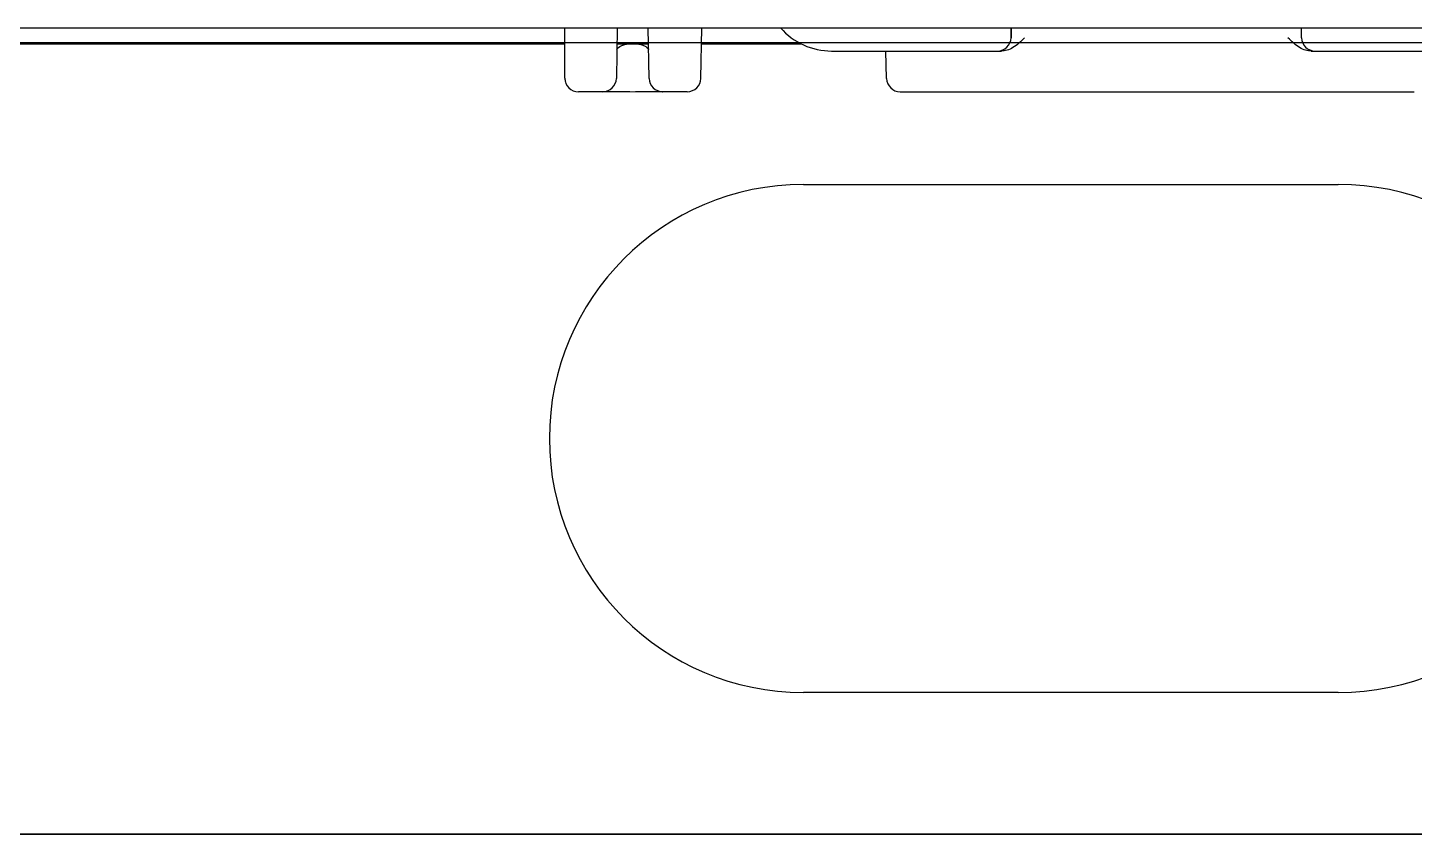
# Model space of a CAD drawing. Header units: millimetres. Extents: x -1589 to 88627, y 12943 to 76663.
# Drawn here: x 22080 to 22858, y 54583 to 55036 of the extents above; entities that cross this region are included whole.
import ezdxf

# ---------------------------------------------------------------- set-up
doc = ezdxf.new("R2010")
doc.units = ezdxf.units.MM
doc.header["$LTSCALE"] = 200
for name, color, linetype in [('6_ALL_SURFS', 7, 'Continuous'), ('7__ALL_ROUNDS', 7, 'Continuous'), ('ztemper', 7, 'Continuous')]:
    doc.layers.add(name, color=color, linetype=linetype)

# ---------------------------------------------------------------- blocks, each defined once
blk = doc.blocks.new('entry')
at = {"color": 7}
for p, q in [((223.489, 44.45), (-223.489, 44.45)), ((144.515, 36.488), (174.559, 36.488)), ((174.559, 7.962), (144.515, 7.962)), ((-223.489, 0), (223.489, 0))]:
    blk.add_line(p, q, dxfattribs=at)
for centre, start, end in [((144.515, 22.225), 90, 270), ((174.559, 22.225), 270, 90)]:
    blk.add_arc(centre, 14.263, start, end, dxfattribs=at)
blk = doc.blocks.new('360 iPatch Cat6 24Port Panel')
at = {"color": 7, "linetype": 'Continuous', "lineweight": 25}
for p, q in [((108884.598, 33181.446), (108463.775, 33181.446)), ((108463.736, 33140.564), (108884.638, 33140.564)), ((108835.887, 33140.039), (108835.878, 33140.564)), ((108756.991, 33139.718), (108797.105, 33139.718)), ((108799.846, 33139.718), (108801.508, 33139.718)), ((108804.296, 33139.718), (108809.556, 33139.718)), ((108814.04, 33137.89), (108814.002, 33139.337)), ((108799.1, 33137.196), (108797.82, 33137.196)), ((108803.547, 33137.196), (108802.254, 33137.196)), ((108814.754, 33137.194), (108841.822, 33137.194))]:
    blk.add_line(p, q, dxfattribs=at)
blk.add_arc((108814.754, 33137.909), 0.714, 181.49997, 269.99872, dxfattribs=at)
at = {"layer": '6_ALL_SURFS', "color": 7, "linetype": 'Continuous', "lineweight": 25}
blk.add_line((108820.603, 33140.564), (108820.594, 33140.039), dxfattribs=at)
at = {"layer": '7__ALL_ROUNDS', "color": 7, "linetype": 'Continuous', "lineweight": 25}
for p, q in [((108797.105, 33137.911), (108797.105, 33140.564)), ((108799.861, 33140.564), (108799.815, 33137.898)), ((108801.539, 33137.898), (108801.493, 33140.564)), ((108804.261, 33137.898), (108804.307, 33140.564)), ((108820.594, 33140.039), (108820.603, 33140.564)), ((108835.887, 33140.039), (108835.878, 33140.564)), ((108811.147, 33139.337), (108820.082, 33139.337)), ((108836.4, 33139.337), (108845.334, 33139.337)), ((108800.529, 33137.196), (108797.82, 33137.196)), ((108799.107, 33137.198), (108800.825, 33137.199)), ((108800.825, 33137.199), (108802.247, 33137.198)), ((108803.547, 33137.196), (108800.825, 33137.196))]:
    blk.add_line(p, q, dxfattribs=at)
for centre, radius, start, end in [((108811.147, 33142.909), 3.572, 221.13084, 270.00006), ((108819.879, 33140.052), 0.714, 270, 359), ((108836.602, 33140.052), 0.714, 181, 270), ((108797.823, 33137.91), 0.718, 180.04304, 197.90322), ((108797.82, 33137.91), 0.714, 180, 270.00008), ((108799.1, 33137.911), 0.714, 270, 359), ((108802.254, 33137.911), 0.714, 181.00264, 270.00005), ((108803.547, 33137.911), 0.714, 269.99995, 358.99732)]:
    blk.add_arc(centre, radius, start, end, dxfattribs=at)
for points, start_tangent, end_tangent in [([(108799.841, 33139.414), (108799.878, 33139.484), (108799.987, 33139.568), (108800.152, 33139.649), (108800.352, 33139.705), (108800.494, 33139.723)], (0.017452, 0.999848), (0.998206, 0.059875)), ([(108800.86, 33139.723), (108801.002, 33139.705), (108801.202, 33139.649), (108801.367, 33139.568), (108801.476, 33139.484), (108801.513, 33139.414)], (0.998206, -0.059875), (0.017452, -0.999848)), ([(108821.307, 33140.033), (108821.004, 33139.746), (108820.695, 33139.52), (108820.382, 33139.382), (108820.082, 33139.337)], (-0.705771, -0.70844), (-1, 0.000155)), ([(108836.4, 33139.337), (108836.1, 33139.382), (108835.786, 33139.52), (108835.477, 33139.746), (108835.174, 33140.033)], (-1, -0.000154), (-0.705872, 0.70834))]:
    blk.add_spline(points, degree=3, dxfattribs=dict(at, start_tangent=start_tangent, end_tangent=end_tangent))

msp = doc.modelspace()

# ---------------------------------------------------------------- block references
at = {"ltscale": 2, "xscale": 10.66757734301063, "yscale": 10.66757734301063, "zscale": 10.66757734301063}
for p in [(-1138220.24, -298493.49), (-1138220.24, -299382.49)]:
    msp.add_blockref('360 iPatch Cat6 24Port Panel', p, dxfattribs=at)
at = {"layer": 'ztemper', "xscale": 10, "yscale": 10, "zscale": 10}
msp.add_blockref('entry', (21070.05, 54583.15), dxfattribs=at)

doc.saveas('drawing.dxf')
